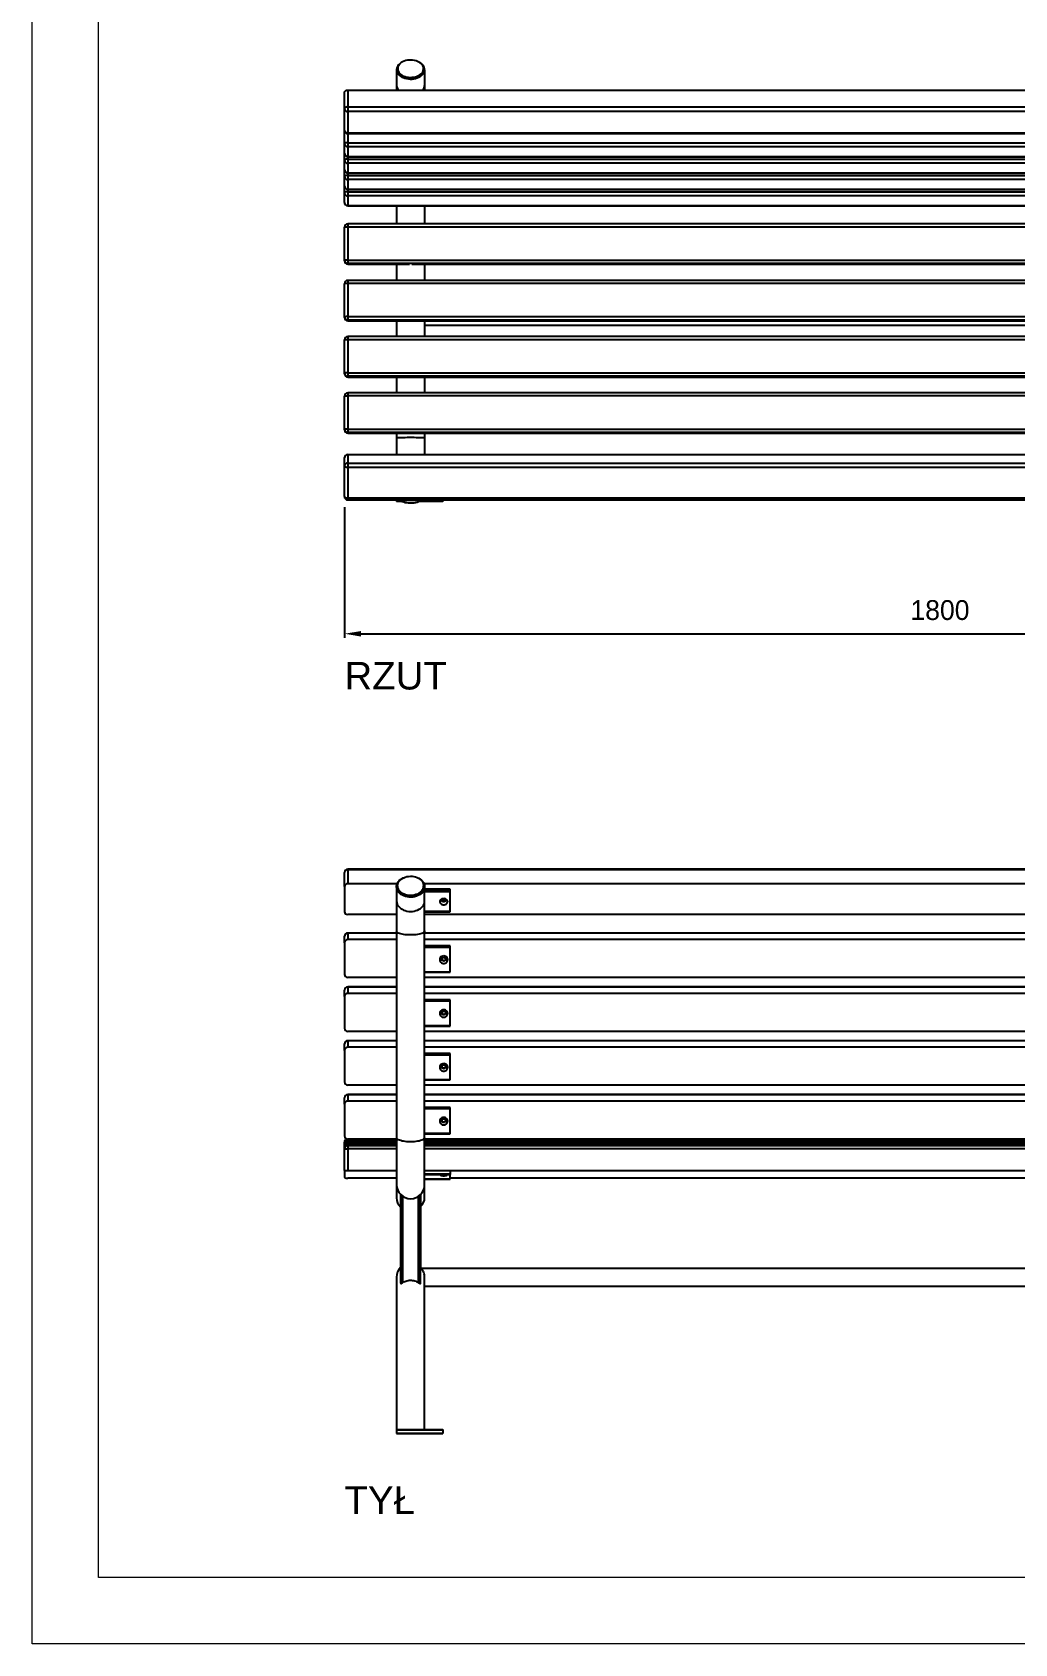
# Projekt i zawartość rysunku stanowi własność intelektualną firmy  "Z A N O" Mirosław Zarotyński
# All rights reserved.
# Model space of a CAD drawing. Header units: millimetres. Extents: x 5242 to 11182, y -3002 to 1198.
# Drawn here: x 5242 to 6727, y -3002 to -567 of the extents above; entities that cross this region are included whole.
import ezdxf

# ---------------------------------------------------------------- set-up
doc = ezdxf.new("R2010")
doc.units = ezdxf.units.MM
doc.header["$PDSIZE"] = -1
doc.layers.add('KONTUR', color=7, linetype='Continuous', lineweight=15)
doc.layers.add('tabelka', color=155, linetype='Continuous')
doc.layers.add('WYMIAR', color=96, linetype='Continuous')
doc.dimstyles.new('1-1', dxfattribs={"dimtxt": 30, "dimasz": 25, "dimexe": 6.25, "dimexo": 30, "dimgap": 20.625, "dimtad": 1, "dimdec": 1, "dimtxsty": 'Standard', "dimcen": 0, "dimclrd": 2, "dimclre": 2, "dimclrt": 2, "dimadec": 0, "dimazin": 0, "dimtfac": 1, "dimtdec": 1, "dimtmove": 0, "dimatfit": 3, "dimfxl": 0, "dimarcsym": 0})

# ---------------------------------------------------------------- blocks, each defined once
blk = doc.blocks.new('tyl')
at = {"layer": 'KONTUR', "color": 0, "linetype": 'Continuous', "lineweight": -2}
for p, q in [((2117.2, 739.1), (2117.2, 760.3)), ((3912.2, 765.3), (2122.2, 765.3)), ((2122.2, 765.3), (2122.2, 764.1)), ((2122.2, 764.1), (2122.2, 742.9)), ((3912.2, 764.1), (2122.2, 764.1)), ((2117.2, 739.1), (2117.2, 700.8)), ((2196.8, 742.9), (2122.2, 742.9)), ((2196, 738.6), (2196, 717.1)), ((2197.6, 739.9), (2197.6, 738.6)), ((2236.8, 738.6), (2236.8, 739.9)), ((3796.8, 742.9), (2237.6, 742.9)), ((2238.4, 717.1), (2238.4, 738.6)), ((2277.2, 735), (2238.4, 735)), ((2277.2, 734.9), (2238.4, 734.9)), ((2277.2, 731.7), (2238.4, 731.7)), ((2277.2, 731), (2238.4, 731)), ((2277.2, 734.9), (2277.2, 735)), ((2277.2, 731.7), (2277.2, 734.9)), ((2277.2, 731), (2277.2, 731.7)), ((2277.2, 701.1), (2277.2, 731)), ((2196, 717.1), (2196, 671.8)), ((2238.4, 671.8), (2238.4, 717.1)), ((2196, 696.9), (2122.2, 696.9)), ((2277.2, 701.1), (2238.4, 701.1)), ((2238.4, 700.9), (2277.2, 700.9)), ((3796, 696.9), (2238.4, 696.9)), ((2277.2, 700.9), (2277.2, 701.1)), ((2117.2, 654), (2117.2, 663.7)), ((2196, 668.7), (2122.2, 668.7)), ((2122.2, 668.7), (2122.2, 668.4)), ((2122.2, 668.4), (2122.2, 658.8)), ((2196, 668.4), (2122.2, 668.4)), ((2196, 658.8), (2122.2, 658.8)), ((2196, 671.8), (2196, 359.3)), ((2238.4, 359.3), (2238.4, 671.8)), ((3796, 668.7), (2238.4, 668.7)), ((3796, 668.4), (2238.4, 668.4)), ((3796, 658.8), (2238.4, 658.8)), ((2117.2, 654), (2117.2, 606.2)), ((2277.2, 649.1), (2238.4, 649.1)), ((2277.2, 649.1), (2238.4, 649.1)), ((2277.2, 647.6), (2238.4, 647.6)), ((2277.2, 647), (2238.4, 647)), ((2277.2, 647.6), (2277.2, 649.1)), ((2277.2, 649.1), (2277.2, 649.1)), ((2277.2, 647), (2277.2, 647.6)), ((2277.2, 609.7), (2277.2, 647)), ((2277.2, 609.7), (2238.4, 609.7)), ((2238.4, 609.3), (2277.2, 609.3)), ((2277.2, 609.3), (2277.2, 609.7)), ((2196, 601.4), (2122.2, 601.4)), ((2196, 587.3), (2122.2, 587.3)), ((2122.2, 587.3), (2122.2, 587.1)), ((2122.2, 587.1), (2122.2, 577.5)), ((2196, 587.1), (2122.2, 587.1)), ((3796, 601.4), (2238.4, 601.4)), ((3796, 587.3), (2238.4, 587.3)), ((3796, 587.1), (2238.4, 587.1)), ((2117.2, 572.7), (2117.2, 582.3)), ((2117.2, 572.7), (2117.2, 524.9)), ((2196, 577.5), (2122.2, 577.5)), ((3796, 577.5), (2238.4, 577.5)), ((2277.2, 567.8), (2238.4, 567.8)), ((2277.2, 567.8), (2238.4, 567.8)), ((2277.2, 566.3), (2238.4, 566.3)), ((2277.2, 565.7), (2238.4, 565.7)), ((2277.2, 566.3), (2277.2, 567.8)), ((2277.2, 567.8), (2277.2, 567.8)), ((2277.2, 565.7), (2277.2, 566.3)), ((2277.2, 528.4), (2277.2, 565.7)), ((2196, 520.1), (2122.2, 520.1)), ((2277.2, 528.4), (2238.4, 528.4)), ((2238.4, 528), (2277.2, 528)), ((3796, 520.1), (2238.4, 520.1)), ((2277.2, 528), (2277.2, 528.4)), ((2117.2, 491.4), (2117.2, 501)), ((2117.2, 491.4), (2117.2, 443.5)), ((2196, 506), (2122.2, 506)), ((2122.2, 506), (2122.2, 505.8)), ((2122.2, 505.8), (2122.2, 496.1)), ((2196, 505.8), (2122.2, 505.8)), ((2196, 496.1), (2122.2, 496.1)), ((3796, 506), (2238.4, 506)), ((3796, 505.8), (2238.4, 505.8)), ((3796, 496.1), (2238.4, 496.1)), ((2277.2, 486.5), (2238.4, 486.5)), ((2277.2, 486.4), (2238.4, 486.4)), ((2277.2, 485), (2238.4, 485)), ((2277.2, 484.3), (2238.4, 484.3)), ((2277.2, 486.4), (2277.2, 486.5)), ((2277.2, 485), (2277.2, 486.4)), ((2277.2, 484.3), (2277.2, 485)), ((2277.2, 447.1), (2277.2, 484.3)), ((2196, 438.8), (2122.2, 438.8)), ((2277.2, 447.1), (2238.4, 447.1)), ((2238.4, 446.7), (2277.2, 446.7)), ((3796, 438.8), (2238.4, 438.8)), ((2277.2, 446.7), (2277.2, 447.1)), ((2117.2, 410), (2117.2, 419.7)), ((2196, 424.7), (2122.2, 424.7)), ((2122.2, 424.7), (2122.2, 424.4)), ((2122.2, 424.4), (2122.2, 414.8)), ((2196, 424.4), (2122.2, 424.4)), ((2196, 414.8), (2122.2, 414.8)), ((3796, 424.7), (2238.4, 424.7)), ((3796, 424.4), (2238.4, 424.4)), ((3796, 414.8), (2238.4, 414.8)), ((2117.2, 410), (2117.2, 362.2)), ((2277.2, 405.1), (2238.4, 405.1)), ((2277.2, 405.1), (2238.4, 405.1)), ((2277.2, 403.6), (2238.4, 403.6)), ((2277.2, 403), (2238.4, 403)), ((2277.2, 403.6), (2277.2, 405.1)), ((2277.2, 405.1), (2277.2, 405.1)), ((2277.2, 403), (2277.2, 403.6)), ((2277.2, 365.7), (2277.2, 403)), ((2277.2, 365.7), (2238.4, 365.7)), ((2238.4, 365.4), (2277.2, 365.4)), ((2277.2, 365.4), (2277.2, 365.7)), ((2117.2, 350.8), (2117.2, 352.6)), ((2117.2, 349.8), (2117.2, 350.8)), ((2117.2, 348), (2117.2, 349.8)), ((2117.2, 346.9), (2117.2, 348)), ((2117.2, 345.2), (2117.2, 346.9)), ((2117.2, 344), (2117.2, 345.2)), ((2117.2, 342.7), (2117.2, 344)), ((2117.2, 309.7), (2117.2, 342.7)), ((2196, 357.4), (2122.2, 357.4)), ((2122.2, 357.4), (2122.2, 355.8)), ((2122.2, 355.8), (2122.2, 354.8)), ((2122.2, 355.8), (2196, 355.8)), ((2196, 354.8), (2122.2, 354.8)), ((2122.2, 354.8), (2122.2, 353)), ((2122.2, 354.8), (2122.2, 354.8)), ((2196, 354.8), (2122.2, 354.8)), ((2122.2, 353), (2122.2, 351.9)), ((2122.2, 353), (2196, 353)), ((2196, 351.9), (2122.2, 351.9)), ((2122.2, 351.9), (2122.2, 350.2)), ((2122.2, 351.9), (2122.2, 351.9)), ((2196, 351.9), (2122.2, 351.9)), ((2122.2, 350.2), (2122.2, 349)), ((2122.2, 350.2), (2196, 350.2)), ((2196, 349), (2122.2, 349)), ((2122.2, 349), (2122.2, 347.7)), ((2122.2, 349), (2122.2, 349)), ((2196, 349), (2122.2, 349)), ((2122.2, 347.7), (2122.2, 342.6)), ((2122.2, 347.7), (2196, 347.7)), ((2122.2, 342.6), (2122.2, 309.6)), ((2196, 342.6), (2122.2, 342.6)), ((2196, 359.3), (2196, 288.4)), ((2238.4, 288.4), (2238.4, 359.3)), ((3796, 357.4), (2238.4, 357.4)), ((2238.4, 355.8), (3796, 355.8)), ((3796, 354.8), (2238.4, 354.8)), ((3796, 354.8), (2238.4, 354.8)), ((2238.4, 353), (3796, 353)), ((3796, 351.9), (2238.4, 351.9)), ((3796, 351.9), (2238.4, 351.9)), ((2238.4, 350.2), (3796, 350.2)), ((3796, 349), (2238.4, 349)), ((3796, 349), (2238.4, 349)), ((2238.4, 347.7), (3796, 347.7)), ((3796, 342.6), (2238.4, 342.6)), ((2117.2, 309.7), (2117.2, 300)), ((2196, 309.6), (2122.2, 309.6)), ((2196, 298.1), (2122.2, 298.1)), ((3796, 309.6), (2238.4, 309.6)), ((2277.2, 309.4), (2238.4, 309.4)), ((2277.2, 304.4), (2238.4, 304.4)), ((2238.4, 303.9), (2277.2, 303.9)), ((2238.4, 296.6), (2277.2, 296.6)), ((2277.2, 296.6), (2238.4, 296.6)), ((2277.2, 309.6), (2277.2, 309.4)), ((2277.2, 309.4), (2277.2, 304.4)), ((2277.2, 304.4), (2277.2, 303.9)), ((2277.2, 296.6), (2277.2, 303.9)), ((3757.2, 298.1), (2277.2, 298.1)), ((2277.2, 296.6), (2277.2, 296.6)), ((2196, 288.4), (2196, 268.6)), ((2202.2, 139.4), (2202.2, 273.4)), ((2205.2, 140.5), (2205.2, 270.9)), ((2229.2, 140.4), (2229.2, 270.9)), ((2232.2, 139.3), (2232.2, 273.5)), ((2232.3, 151.8), (2232.3, 273.6)), ((2232.4, 163.3), (2232.4, 273.7)), ((2238.4, 268.6), (2238.4, 288.4)), ((2196, 148.6), (2196, -81.4)), ((2233.6, 162), (2232.3, 163.4)), ((3800.8, 162), (2233.6, 162)), ((2238.4, -81.4), (2238.4, 148.2)), ((2238.4, 135.1), (3796, 135.1)), ((2196, -81.4), (2196, -81.9)), ((2196, -81.4), (2266, -81.4)), ((2196, -81.9), (2266, -81.9)), ((2196, -81.9), (2196, -86.9)), ((2196, -86.9), (2196, -87.4)), ((2196, -86.9), (2266, -86.9)), ((2196, -87.4), (2266, -87.4)), ((2266, -81.4), (2266, -81.9)), ((2266, -81.9), (2266, -86.9)), ((2266, -86.9), (2266, -87.4))]:
    blk.add_line(p, q, dxfattribs=at)
at = {"layer": 'KONTUR', "color": 0, "linetype": 'Continuous', "lineweight": -2, "flags": 128}
for points in [[(2223.3, 723.5), (2220.5, 723), (2217.8, 722.8), (2215, 722.9), (2212.3, 723.3), (2209.6, 723.9), (2207.1, 724.7), (2204.8, 725.8), (2202.6, 727.1), (2200.7, 728.6), (2199.1, 730.3), (2197.8, 732.1), (2196.9, 734.1), (2196.2, 736.1), (2196, 738.1), (2196.1, 740.2), (2196.6, 742.2), (2197.4, 744.2), (2198.5, 746.1), (2200, 747.8), (2201.8, 749.4), (2203.8, 750.8), (2206.1, 752), (2207.8, 752.7)], [(2222.8, 726), (2220.2, 725.5), (2217.5, 725.4), (2214.8, 725.5), (2212.2, 725.8), (2209.7, 726.5), (2207.3, 727.4), (2205.1, 728.5), (2203.1, 729.8), (2201.4, 731.3), (2199.9, 733), (2198.8, 734.8), (2198.1, 736.7), (2197.7, 738.7), (2197.6, 740.7), (2197.9, 742.6), (2198.6, 744.6), (2199.6, 746.4), (2201, 748.1), (2202.6, 749.7), (2204.5, 751.1), (2206.7, 752.2), (2209.1, 753.2), (2211.6, 753.9), (2214.2, 754.3), (2216.8, 754.5), (2219.5, 754.4), (2222.1, 754), (2224.7, 753.4), (2227.1, 752.5), (2229.3, 751.4), (2231.3, 750.1), (2233, 748.5), (2234.4, 746.9), (2235.5, 745), (2236.3, 743.1), (2236.7, 741.2), (2236.8, 739.2), (2236.4, 737.2), (2235.8, 735.3), (2234.7, 733.5), (2233.4, 731.7), (2231.7, 730.2), (2229.8, 728.8), (2227.7, 727.6), (2225.3, 726.7), (2222.8, 726)], [(2222.8, 724.6), (2220.2, 724.2), (2217.5, 724), (2214.8, 724.1), (2212.2, 724.5), (2209.7, 725.1), (2207.3, 726), (2205.1, 727.1), (2203.1, 728.5), (2201.4, 730), (2199.9, 731.7), (2198.8, 733.5), (2198.1, 735.4), (2197.7, 737.3), (2197.6, 738.6)], [(2236.8, 738.6), (2236.8, 737.8), (2236.4, 735.9), (2235.8, 733.9), (2234.7, 732.1), (2233.4, 730.4), (2231.7, 728.8), (2229.8, 727.5), (2227.7, 726.3), (2225.3, 725.3), (2222.8, 724.6)], [(2226.5, 752.7), (2227.2, 752.5), (2229.6, 751.4), (2231.7, 750), (2233.6, 748.5), (2235.2, 746.9), (2236.5, 745), (2237.5, 743.1), (2238.1, 741.1), (2238.4, 739), (2238.3, 737), (2237.8, 735), (2237, 733), (2235.8, 731.1), (2234.4, 729.4), (2232.6, 727.8), (2230.6, 726.4), (2228.3, 725.2), (2225.9, 724.2), (2223.3, 723.5)], [(2196, 717.1), (2196.2, 715), (2196.7, 713), (2197.6, 711), (2198.8, 709.2), (2200.4, 707.5), (2202.2, 705.9), (2204.3, 704.6), (2206.6, 703.4), (2209.1, 702.5), (2211.7, 701.8), (2214.4, 701.4), (2217.2, 701.3), (2219.9, 701.4), (2222.7, 701.8), (2225.3, 702.5), (2227.8, 703.4), (2230.1, 704.6), (2232.2, 705.9), (2234, 707.5), (2235.5, 709.2), (2236.8, 711), (2237.7, 713), (2238.2, 715), (2238.4, 717.1)], [(2267.2, 720.7), (2265.7, 720.5), (2264.3, 720.1), (2263.1, 719.4), (2262.1, 718.5), (2261.5, 717.5), (2261.2, 716.3), (2261.3, 715.2), (2261.7, 714.1), (2262.6, 713.1), (2263.7, 712.3), (2265, 711.8), (2266.4, 711.5), (2267.9, 711.5), (2269.4, 711.8), (2270.7, 712.3), (2271.8, 713.1), (2272.6, 714.1), (2273.1, 715.2), (2273.2, 716.3), (2272.9, 717.5), (2272.2, 718.5), (2271.3, 719.4), (2270.1, 720.1), (2268.7, 720.5), (2267.2, 720.7)], [(2267.2, 720.3), (2268.2, 720.1), (2269.1, 719.7), (2269.8, 719.1), (2270.1, 718.4), (2270.1, 717.6), (2269.8, 716.8), (2269.1, 716.2), (2268.2, 715.8), (2267.2, 715.7), (2266.2, 715.8), (2265.3, 716.2), (2264.6, 716.8), (2264.2, 717.6), (2264.2, 718.4), (2264.6, 719.1), (2265.3, 719.7), (2266.2, 720.1), (2267.2, 720.3)], [(2217.2, 665.7), (2214.4, 665.7), (2211.7, 665.9), (2209.1, 666.1), (2206.6, 666.5), (2204.3, 666.9), (2202.2, 667.5), (2200.4, 668.1), (2198.8, 668.7), (2197.6, 669.5), (2196.7, 670.2), (2196.2, 671), (2196, 671.8)], [(2238.4, 671.8), (2238.2, 671), (2237.7, 670.2), (2236.8, 669.5), (2235.5, 668.7), (2234, 668.1), (2232.2, 667.5), (2230.1, 666.9), (2227.8, 666.5), (2225.3, 666.1), (2222.7, 665.9), (2219.9, 665.7), (2217.2, 665.7)], [(2267.2, 634.1), (2265.7, 633.9), (2264.3, 633.4), (2263.1, 632.5), (2262.1, 631.4), (2261.5, 630.1), (2261.2, 628.7), (2261.3, 627.3), (2261.7, 625.9), (2262.6, 624.7), (2263.7, 623.7), (2265, 623), (2266.4, 622.7), (2267.9, 622.7), (2269.4, 623), (2270.7, 623.7), (2271.8, 624.7), (2272.6, 625.9), (2273.1, 627.3), (2273.2, 628.7), (2272.9, 630.1), (2272.2, 631.4), (2271.3, 632.5), (2270.1, 633.4), (2268.7, 633.9), (2267.2, 634.1)], [(2267.2, 632.1), (2268.2, 631.9), (2269.1, 631.4), (2269.8, 630.7), (2270.1, 629.7), (2270.1, 628.7), (2269.8, 627.8), (2269.1, 627), (2268.2, 626.5), (2267.2, 626.4), (2266.2, 626.5), (2265.3, 627), (2264.6, 627.8), (2264.2, 628.7), (2264.2, 629.7), (2264.6, 630.7), (2265.3, 631.4), (2266.2, 631.9), (2267.2, 632.1)], [(2267.2, 552.8), (2265.7, 552.6), (2264.3, 552), (2263.1, 551.2), (2262.1, 550.1), (2261.5, 548.8), (2261.2, 547.4), (2261.3, 545.9), (2261.7, 544.6), (2262.6, 543.4), (2263.7, 542.4), (2265, 541.7), (2266.4, 541.3), (2267.9, 541.3), (2269.4, 541.7), (2270.7, 542.4), (2271.8, 543.4), (2272.6, 544.6), (2273.1, 545.9), (2273.2, 547.4), (2272.9, 548.8), (2272.2, 550.1), (2271.3, 551.2), (2270.1, 552), (2268.7, 552.6), (2267.2, 552.8)], [(2267.2, 550.8), (2268.2, 550.6), (2269.1, 550.1), (2269.8, 549.3), (2270.1, 548.4), (2270.1, 547.4), (2269.8, 546.5), (2269.1, 545.7), (2268.2, 545.2), (2267.2, 545), (2266.2, 545.2), (2265.3, 545.7), (2264.6, 546.5), (2264.2, 547.4), (2264.2, 548.4), (2264.6, 549.3), (2265.3, 550.1), (2266.2, 550.6), (2267.2, 550.8)], [(2267.2, 471.4), (2265.7, 471.2), (2264.3, 470.7), (2263.1, 469.9), (2262.1, 468.8), (2261.5, 467.5), (2261.2, 466.1), (2261.3, 464.6), (2261.7, 463.2), (2262.6, 462), (2263.7, 461.1), (2265, 460.4), (2266.4, 460), (2267.9, 460), (2269.4, 460.4), (2270.7, 461.1), (2271.8, 462), (2272.6, 463.2), (2273.1, 464.6), (2273.2, 466.1), (2272.9, 467.5), (2272.2, 468.8), (2271.3, 469.9), (2270.1, 470.7), (2268.7, 471.2), (2267.2, 471.4)], [(2267.2, 469.4), (2268.2, 469.3), (2269.1, 468.8), (2269.8, 468), (2270.1, 467.1), (2270.1, 466.1), (2269.8, 465.1), (2269.1, 464.4), (2268.2, 463.9), (2267.2, 463.7), (2266.2, 463.9), (2265.3, 464.4), (2264.6, 465.1), (2264.2, 466.1), (2264.2, 467.1), (2264.6, 468), (2265.3, 468.8), (2266.2, 469.3), (2267.2, 469.4)], [(2267.2, 390.1), (2265.7, 389.9), (2264.3, 389.4), (2263.1, 388.5), (2262.1, 387.4), (2261.5, 386.1), (2261.2, 384.7), (2261.3, 383.3), (2261.7, 381.9), (2262.6, 380.7), (2263.7, 379.7), (2265, 379), (2266.4, 378.7), (2267.9, 378.7), (2269.4, 379), (2270.7, 379.7), (2271.8, 380.7), (2272.6, 381.9), (2273.1, 383.3), (2273.2, 384.7), (2272.9, 386.1), (2272.2, 387.4), (2271.3, 388.5), (2270.1, 389.4), (2268.7, 389.9), (2267.2, 390.1)], [(2267.2, 388.1), (2268.2, 387.9), (2269.1, 387.4), (2269.8, 386.7), (2270.1, 385.7), (2270.1, 384.7), (2269.8, 383.8), (2269.1, 383), (2268.2, 382.5), (2267.2, 382.4), (2266.2, 382.5), (2265.3, 383), (2264.6, 383.8), (2264.2, 384.7), (2264.2, 385.7), (2264.6, 386.7), (2265.3, 387.4), (2266.2, 387.9), (2267.2, 388.1)], [(2117.2, 350.8), (2117.3, 350.8), (2117.3, 350.8)], [(2117.2, 348), (2117.3, 348), (2117.3, 348)], [(2117.2, 345.2), (2117.3, 345.1), (2117.3, 345.1)], [(2217.2, 353.2), (2214.4, 353.2), (2211.7, 353.4), (2209.1, 353.6), (2206.6, 354), (2204.3, 354.4), (2202.2, 355), (2200.4, 355.6), (2198.8, 356.3), (2197.6, 357), (2196.7, 357.7), (2196.2, 358.5), (2196, 359.3)], [(2238.4, 359.3), (2238.2, 358.5), (2237.7, 357.7), (2236.8, 357), (2235.5, 356.3), (2234, 355.6), (2232.2, 355), (2230.1, 354.4), (2227.8, 354), (2225.3, 353.6), (2222.7, 353.4), (2219.9, 353.2), (2217.2, 353.2)], [(2117.2, 300), (2117.3, 299.6), (2117.6, 299.3), (2118, 298.9), (2118.6, 298.6), (2119.4, 298.4), (2120.3, 298.2), (2121.2, 298.1), (2122.2, 298.1)], [(2261.3, 303.9), (2261.3, 303.8), (2261.7, 303.3), (2262.6, 302.8), (2263.7, 302.4), (2265, 302.1), (2266.4, 301.9), (2267.9, 301.9), (2269.4, 302.1), (2270.7, 302.4), (2271.8, 302.8), (2272.6, 303.3), (2273.1, 303.8), (2273.1, 303.9)]]:
    blk.add_lwpolyline(points, dxfattribs=at)
at = {"layer": 'KONTUR', "color": 0, "linetype": 'Continuous', "lineweight": -2}
for centre, radius, start, end in [((2122.2, 760.3), 5, 90, 180), ((2121.7, 759.6), 4.53, 83.4602, 171.4477), ((2121.7, 738.4), 4.53, 83.459, 171.4481), ((2267.2, 720.9), 3.37, 216.1102, 323.8898), ((2121.7, 701.4), 4.53, 188.5519, 276.541), ((2122.2, 663.7), 5, 90, 180), ((2122.1, 663.5), 4.89, 88.7493, 178.6919), ((2122.1, 653.9), 4.89, 88.7501, 178.6912), ((2267.2, 630.2), 3.02, 190.4807, 349.5193), ((2122.1, 606.3), 4.89, 181.3081, 271.2507), ((2122.2, 582.3), 5, 90, 180), ((2122.1, 582.2), 4.89, 88.7491, 178.6915), ((2122.1, 572.6), 4.89, 88.7491, 178.6915), ((2267.2, 548.9), 3.02, 190.4814, 349.5186), ((2122.1, 525), 4.89, 181.3092, 271.2495), ((2122.2, 501), 5, 90, 180), ((2122.1, 500.9), 4.89, 88.7501, 178.6912), ((2122.1, 491.2), 4.89, 88.7501, 178.6912), ((2267.2, 467.6), 3.02, 190.4807, 349.5193), ((2122.1, 443.7), 4.89, 181.3078, 271.251), ((2122.2, 419.7), 5, 90, 180), ((2122.1, 419.6), 4.89, 88.7499, 178.6914), ((2122.1, 409.9), 4.89, 88.7492, 178.6917), ((2267.2, 386.2), 3.02, 190.482, 349.518), ((2122.1, 362.3), 4.89, 181.3087, 271.2504), ((2122.2, 352.6), 5, 100.5749, 180), ((2122.2, 352.6), 5, 100.459, 179.9849), ((2122.2, 350.8), 5, 89.9829, 179.9823), ((2122.2, 349.8), 5, 90, 180), ((2122.2, 349.8), 5, 89.9832, 179.982), ((2122.2, 348), 5, 89.9829, 179.9823), ((2122.2, 346.9), 5, 90, 180), ((2122.2, 346.9), 5, 89.9832, 179.982), ((2122.2, 345.2), 5, 89.9829, 179.9823), ((2122.2, 344), 5, 90, 180), ((2122.2, 344), 5, 89.9904, 179.9901), ((2122.2, 342.7), 5, 89.9904, 179.9898), ((2120.9, 390.4), 47.9, 265.5048, 271.4961), ((2120.9, 357.5), 47.9, 265.5065, 271.4944), ((2217.2, 288.4), 21.2, 180, 0), ((2213.9, 268.7), 18, 180.4716, 229.1893), ((2220.2, 268.9), 18.2, 311.8662, 359.1544), ((2217.2, 148.6), 21.2, 134.9559, 180)]:
    blk.add_arc(centre, radius, start, end, dxfattribs=at)
for points, knots in [([(2232.2, 139.3), (2232.2, 141.6), (2232.3, 146.4), (2232.3, 150), (2232.3, 151.8)], [0, 0, 0, 0, 0.498776, 1, 1, 1, 1]), ([(2238.4, 148), (2238.4, 148), (2238.4, 148.7), (2238.3, 150.7), (2237.7, 154), (2236.7, 156.8), (2235.7, 158.8), (2234.9, 160.1), (2234.2, 161.2), (2233.6, 161.9), (2233.6, 161.9), (2233.6, 161.9)], [0, 0, 0, 0, 0.000096, 0.096016, 0.2681, 0.451641, 0.555641, 0.66222, 0.773744, 0.889575, 1, 1, 1, 1]), ([(2202.2, 139.4), (2202.2, 139.3), (2202.2, 139.2), (2202.3, 139), (2202.7, 139.1), (2203.4, 139.3), (2204.2, 139.8), (2204.9, 140.3), (2205.2, 140.5)], [0, 0, 0, 0, 0.062109, 0.205293, 0.343212, 0.541858, 0.798677, 1, 1, 1, 1]), ([(2205.2, 140.5), (2206.2, 141.1), (2208.2, 142.3), (2211.5, 143.4), (2215, 144.1), (2218.5, 144.1), (2222, 143.6), (2225.7, 142.5), (2227.9, 141.2), (2229.2, 140.4)], [0, 0, 0, 0, 0.138199, 0.276391, 0.41464, 0.552888, 0.69035, 0.827815, 1, 1, 1, 1]), ([(2229.2, 140.4), (2229.6, 140.1), (2230.4, 139.6), (2231.2, 139.2), (2231.8, 139), (2232.1, 139), (2232.2, 139.2), (2232.2, 139.3)], [0, 0, 0, 0, 0.29094, 0.529551, 0.708209, 0.854505, 1, 1, 1, 1])]:
    blk.add_open_spline(points, degree=3, knots=knots, dxfattribs=at)
blk = doc.blocks.new('rzut')
at = {"layer": 'KONTUR', "color": 0, "linetype": 'Continuous', "lineweight": -2}
for p, q in [((-1113.7, -2807.1), (-1113.7, -1017)), ((-1088.4, -2807.1), (-1088.4, -1017)), ((-1081.4, -1017), (-1081.4, -2807.1)), ((-1049.3, -2807.1), (-1049.3, -1017)), ((-1048.1, -2807.1), (-1048.1, -1017)), ((-1034.3, -2807.1), (-1034.3, -1017)), ((-1028.1, -1017), (-1028.1, -2807.1)), ((-1013.4, -2807.1), (-1013.4, -1017)), ((-1013.2, -2807.1), (-1013.2, -1017)), ((-1009.6, -2807.1), (-1009.6, -1017)), ((-1003.3, -1017), (-1003.3, -2807.1)), ((-988.7, -2807.1), (-988.7, -1017)), ((-988.5, -2807.1), (-988.5, -1017)), ((-984.9, -2807.1), (-984.9, -1017)), ((-978.6, -1017), (-978.6, -2807.1)), ((-964, -2807.1), (-964, -1017)), ((-963.8, -2807.1), (-963.8, -1017)), ((-960.2, -2807.1), (-960.2, -1017)), ((-953.9, -1017), (-953.9, -2807.1)), ((-939.3, -2807.1), (-939.3, -1017)), ((-939.1, -2807.1), (-939.1, -1017)), ((-911.7, -1017), (-911.7, -2807.1)), ((-906.8, -1017), (-906.8, -2807.1)), ((-856.9, -2807.1), (-856.9, -1017)), ((-851.7, -1017), (-851.7, -2807.1)), ((-826.3, -1017), (-826.3, -2807.1)), ((-821.5, -1017), (-821.5, -2807.1)), ((-771.5, -2807.1), (-771.5, -1017)), ((-766.4, -1017), (-766.4, -2807.1)), ((-765.2, -2807.1), (-765.2, -1017)), ((-741.4, -1017), (-741.4, -2807.1)), ((-736.5, -1017), (-736.5, -2807.1)), ((-686.6, -2807.1), (-686.6, -1017)), ((-681.4, -1017), (-681.4, -2807.1)), ((-680.3, -2807.1), (-680.3, -1017)), ((-656.4, -1017), (-656.4, -2807.1)), ((-651.6, -1017), (-651.6, -2807.1)), ((-601.6, -2807.1), (-601.6, -1017)), ((-596.5, -1017), (-596.5, -2807.1)), ((-595.3, -2807.1), (-595.3, -1017)), ((-563.1, -2807.1), (-563.1, -1017)), ((-550.2, -2807.1), (-550.2, -1017)), ((-543.6, -1017), (-543.6, -2807.1)), ((-497.6, -2807.1), (-497.6, -1017)), ((-494.5, -2807.1), (-494.5, -1017)), ((-850.9, -2710.3), (-850.9, -1113.8)), ((-758.1, -1133.2), (-758.1, -2690.8)), ((-494.5, -2663.2), (-492.6, -2663.2)), ((-492.6, -2663.2), (-492.1, -2663.2)), ((-492.6, -2663.2), (-492.6, -2697.2)), ((-492.1, -2663.2), (-492.1, -2698.2)), ((-1144.6, -2692.4), (-1146.1, -2692.4)), ((-1120.7, -2690.8), (-1144.6, -2690.8)), ((-1113.7, -2690.8), (-1120.7, -2690.8)), ((-911.7, -2690.8), (-939.1, -2690.8)), ((-826.3, -2690.8), (-850.9, -2690.8)), ((-741.4, -2690.8), (-765.2, -2690.8)), ((-656.4, -2690.8), (-680.3, -2690.8)), ((-588, -2690.8), (-595.3, -2690.8)), ((-563.1, -2690.8), (-588, -2690.8)), ((-850.9, -2807.1), (-850.9, -2713.8)), ((-492.6, -2726.9), (-492.6, -2733.2)), ((-492.1, -2725.9), (-492.1, -2733.2)), ((-1146.1, -2731.6), (-1144.6, -2731.6)), ((-1144.6, -2733.2), (-1120.7, -2733.2)), ((-1120.7, -2733.2), (-1113.7, -2733.2)), ((-939.1, -2733.2), (-911.7, -2733.2)), ((-850.9, -2733.2), (-826.3, -2733.2)), ((-765.2, -2733.2), (-741.4, -2733.2)), ((-680.3, -2733.2), (-656.4, -2733.2)), ((-595.3, -2733.2), (-588, -2733.2)), ((-588, -2733.2), (-563.1, -2733.2)), ((-494.5, -2733.2), (-492.6, -2733.2)), ((-492.6, -2733.2), (-492.1, -2733.2)), ((-1113.7, -2807.1), (-1088.4, -2807.1)), ((-1085.2, -2812), (-1110.5, -2812)), ((-1088.4, -2807.1), (-1081.4, -2807.1)), ((-1053.1, -2812), (-1085.2, -2812)), ((-1081.4, -2807.1), (-1049.3, -2807.1)), ((-1032.8, -2812), (-1053.1, -2812)), ((-1049.3, -2807.1), (-1048.1, -2807.1)), ((-1048.1, -2807.1), (-1034.3, -2807.1)), ((-1034.3, -2807.1), (-1028.1, -2807.1)), ((-1018.2, -2812), (-1032.8, -2812)), ((-1028.1, -2807.1), (-1013.4, -2807.1)), ((-1008.1, -2812), (-1018.2, -2812)), ((-1013.4, -2807.1), (-1013.2, -2807.1)), ((-1013.2, -2807.1), (-1009.6, -2807.1)), ((-1009.6, -2807.1), (-1003.3, -2807.1)), ((-993.5, -2812), (-1008.1, -2812)), ((-1003.3, -2807.1), (-988.7, -2807.1)), ((-983.4, -2812), (-993.5, -2812)), ((-988.7, -2807.1), (-988.5, -2807.1)), ((-988.5, -2807.1), (-984.9, -2807.1)), ((-984.9, -2807.1), (-978.6, -2807.1)), ((-968.8, -2812), (-983.4, -2812)), ((-978.6, -2807.1), (-964, -2807.1)), ((-958.7, -2812), (-968.8, -2812)), ((-964, -2807.1), (-963.8, -2807.1)), ((-963.8, -2807.1), (-960.2, -2807.1)), ((-960.2, -2807.1), (-953.9, -2807.1)), ((-944.1, -2812), (-958.7, -2812)), ((-953.9, -2807.1), (-939.3, -2807.1)), ((-939.3, -2807.1), (-939.1, -2807.1)), ((-911.7, -2807.1), (-911.7, -2807.1)), ((-911.7, -2807.1), (-906.8, -2807.1)), ((-906.8, -2807.1), (-856.9, -2807.1)), ((-856.7, -2812), (-906.7, -2812)), ((-856.9, -2807.1), (-851.7, -2807.1)), ((-855.9, -2812), (-856.7, -2812)), ((-851.7, -2807.1), (-850.9, -2807.1)), ((-826.3, -2807.1), (-826.3, -2807.1)), ((-826.3, -2807.1), (-821.5, -2807.1)), ((-821.5, -2807.1), (-771.5, -2807.1)), ((-771.4, -2812), (-821.3, -2812)), ((-771.5, -2807.1), (-766.4, -2807.1)), ((-770.2, -2812), (-771.4, -2812)), ((-766.4, -2807.1), (-765.2, -2807.1)), ((-741.4, -2807.1), (-741.4, -2807.1)), ((-741.4, -2807.1), (-736.5, -2807.1)), ((-736.5, -2807.1), (-686.6, -2807.1)), ((-686.4, -2812), (-736.4, -2812)), ((-686.6, -2807.1), (-681.4, -2807.1)), ((-685.3, -2812), (-686.4, -2812)), ((-681.4, -2807.1), (-680.3, -2807.1)), ((-656.4, -2807.1), (-656.4, -2807.1)), ((-656.4, -2807.1), (-651.6, -2807.1)), ((-651.6, -2807.1), (-601.6, -2807.1)), ((-601.5, -2812), (-651.4, -2812)), ((-601.6, -2807.1), (-596.5, -2807.1)), ((-600.3, -2812), (-601.5, -2812)), ((-596.5, -2807.1), (-595.3, -2807.1)), ((-563.1, -2807.1), (-550.2, -2807.1)), ((-545.6, -2812), (-558.5, -2812)), ((-550.2, -2807.1), (-543.6, -2807.1)), ((-499.5, -2812), (-545.6, -2812)), ((-543.6, -2807.1), (-497.6, -2807.1)), ((-497.6, -2807.1), (-494.5, -2807.1))]:
    blk.add_line(p, q, dxfattribs=at)
at = {"layer": 'KONTUR', "color": 0, "linetype": 'Continuous', "lineweight": -2, "flags": 128}
for points in [[(-1158.7, -2706.4), (-1159.1, -2709), (-1159.2, -2711.7), (-1159.2, -2714.4), (-1158.8, -2717), (-1158.3, -2719.5), (-1157.5, -2721.9), (-1156.4, -2724.2), (-1155.3, -2726.1), (-1153.9, -2727.9), (-1152.4, -2729.3), (-1150.7, -2730.4), (-1149, -2731.2), (-1147.3, -2731.6), (-1145.5, -2731.6), (-1143.7, -2731.3), (-1142, -2730.6), (-1140.3, -2729.6), (-1138.8, -2728.3), (-1137.4, -2726.6), (-1136.1, -2724.7), (-1135.1, -2722.5), (-1134.2, -2720.2), (-1133.6, -2717.7), (-1133.2, -2715.1), (-1133, -2712.4), (-1133.1, -2709.7), (-1133.4, -2707.1), (-1134, -2704.6), (-1134.8, -2702.2), (-1135.8, -2699.9), (-1137, -2698), (-1138.4, -2696.2), (-1139.9, -2694.8), (-1141.5, -2693.7), (-1143.2, -2692.9), (-1145, -2692.5), (-1146.8, -2692.5), (-1148.6, -2692.8), (-1150.3, -2693.5), (-1152, -2694.5), (-1153.5, -2695.8), (-1154.9, -2697.5), (-1156.2, -2699.4), (-1157.2, -2701.6), (-1158.1, -2703.9), (-1158.7, -2706.4)], [(-1155.2, -2726.2), (-1155, -2726.6), (-1153.6, -2728.5), (-1152.1, -2730.1), (-1150.5, -2731.4), (-1148.7, -2732.4), (-1146.9, -2733), (-1145.1, -2733.2), (-1143.2, -2733.1), (-1141.4, -2732.7), (-1139.6, -2731.9), (-1137.9, -2730.7), (-1136.3, -2729.2), (-1134.9, -2727.5), (-1133.6, -2725.4), (-1132.6, -2723.2), (-1131.7, -2720.7), (-1131.1, -2718.1), (-1130.6, -2715.4), (-1130.5, -2712.7), (-1130.5, -2709.9), (-1130.8, -2707.2), (-1131.4, -2704.5), (-1132.2, -2702), (-1133.2, -2699.6), (-1134.3, -2697.5), (-1135.7, -2695.6), (-1137.2, -2694), (-1138.8, -2692.7), (-1140.6, -2691.7), (-1142.4, -2691.1), (-1144.2, -2690.9), (-1146.1, -2691), (-1147.9, -2691.4), (-1149.7, -2692.2), (-1151.4, -2693.4), (-1153, -2694.9), (-1154.4, -2696.6), (-1155.2, -2697.9)], [(-1144.6, -2731.6), (-1144, -2731.6), (-1142.2, -2731.3), (-1140.5, -2730.6), (-1138.8, -2729.6), (-1137.3, -2728.3), (-1135.9, -2726.6), (-1134.6, -2724.7), (-1133.6, -2722.5), (-1132.7, -2720.2), (-1132.1, -2717.7), (-1131.7, -2715.1), (-1131.5, -2712.4), (-1131.6, -2709.7), (-1132, -2707.1), (-1132.5, -2704.6), (-1133.3, -2702.2), (-1134.3, -2699.9), (-1135.5, -2698), (-1136.9, -2696.2), (-1138.4, -2694.8), (-1140, -2693.7), (-1141.8, -2692.9), (-1143.5, -2692.5), (-1144.6, -2692.4)], [(-588, -2690.8), (-588.1, -2691), (-588.2, -2691.6), (-588.3, -2692.5), (-588.3, -2693.7), (-588.4, -2695.2), (-588.5, -2697.1), (-588.5, -2699.1), (-588.6, -2701.4), (-588.6, -2703.9), (-588.7, -2706.6), (-588.7, -2709.3), (-588.7, -2712)], [(-494.5, -2694.4), (-494.2, -2694.8), (-493.2, -2696.2), (-492.3, -2698), (-491.5, -2699.9), (-490.8, -2702.2), (-490.3, -2704.6), (-489.9, -2707.1), (-489.7, -2709.7), (-489.6, -2712.4), (-489.7, -2715.1), (-490, -2717.7), (-490.4, -2720.2), (-491, -2722.5), (-491.7, -2724.7), (-492.5, -2726.6), (-493.4, -2728.3), (-494.4, -2729.6), (-494.5, -2729.7)], [(-494.5, -2729.2), (-493.6, -2727.5), (-492.8, -2725.4), (-492.1, -2723.2), (-491.5, -2720.7), (-491.1, -2718.1), (-490.8, -2715.4), (-490.7, -2712.7), (-490.7, -2709.9), (-490.9, -2707.2), (-491.3, -2704.5), (-491.8, -2702), (-492.5, -2699.6), (-493.3, -2697.5), (-494.2, -2695.6), (-494.5, -2694.9)], [(-588.7, -2712), (-588.7, -2714.8), (-588.7, -2717.5), (-588.6, -2720.2), (-588.6, -2722.6), (-588.5, -2725), (-588.5, -2727), (-588.4, -2728.9), (-588.3, -2730.4), (-588.3, -2731.6), (-588.2, -2732.5), (-588.1, -2733.1), (-588, -2733.2)], [(-1110.5, -2812), (-1111.1, -2812), (-1111.7, -2811.7), (-1112.3, -2811.2), (-1112.8, -2810.6), (-1113.2, -2809.8), (-1113.5, -2809), (-1113.7, -2808), (-1113.7, -2807.1)], [(-1088.4, -2807.1), (-1088.4, -2808), (-1088.2, -2809), (-1087.9, -2809.8), (-1087.5, -2810.6), (-1087, -2811.2), (-1086.5, -2811.7), (-1085.9, -2812), (-1085.2, -2812)], [(-1034.3, -2807.1), (-1034.3, -2808), (-1034.2, -2809), (-1034.1, -2809.8), (-1033.9, -2810.6), (-1033.7, -2811.2), (-1033.4, -2811.7), (-1033.1, -2812), (-1032.8, -2812)], [(-1009.6, -2807.1), (-1009.5, -2808), (-1009.5, -2809), (-1009.3, -2809.8), (-1009.1, -2810.6), (-1008.9, -2811.2), (-1008.7, -2811.7), (-1008.4, -2812), (-1008.1, -2812)], [(-984.9, -2807.1), (-984.8, -2808), (-984.7, -2809), (-984.6, -2809.8), (-984.4, -2810.6), (-984.2, -2811.2), (-984, -2811.7), (-983.7, -2812), (-983.4, -2812)], [(-960.2, -2807.1), (-960.2, -2808), (-960.1, -2809), (-959.9, -2809.8), (-959.8, -2810.6), (-959.5, -2811.2), (-959.3, -2811.7), (-959, -2812), (-958.7, -2812)], [(-543.6, -2807.1), (-543.7, -2808), (-543.8, -2809), (-543.9, -2809.8), (-544.2, -2810.6), (-544.5, -2811.2), (-544.8, -2811.7), (-545.2, -2812), (-545.6, -2812)], [(-499.5, -2812), (-499.2, -2812), (-498.8, -2811.7), (-498.5, -2811.2), (-498.2, -2810.6), (-497.9, -2809.8), (-497.7, -2809), (-497.6, -2808), (-497.6, -2807.1)]]:
    blk.add_lwpolyline(points, dxfattribs=at)
at = {"layer": 'KONTUR', "color": 0, "linetype": 'Continuous', "lineweight": -2}
for centre, radius, start, end in [((-1121, -2701.7), 10.8, 48.1133, 88.7699), ((-1121, -2722.4), 10.8, 271.2293, 311.8866), ((-1085.9, -2807.6), 4.53, 278.5521, 6.5404), ((-1053.1, -2807.1), 5, 270, 0), ((-1053.8, -2807.6), 4.53, 278.5521, 6.5404), ((-1033, -2807.2), 4.89, 271.3085, 1.2503), ((-1018.2, -2807.1), 5, 270, 0), ((-1018.3, -2807.2), 4.89, 271.3087, 1.2504), ((-1008.2, -2807.2), 4.89, 271.3087, 1.2504), ((-993.5, -2807.1), 5, 270, 0), ((-993.6, -2807.2), 4.89, 271.3087, 1.2504), ((-983.5, -2807.2), 4.89, 271.3083, 1.2508), ((-968.8, -2807.1), 5, 270, 0), ((-968.9, -2807.2), 4.89, 271.3083, 1.2506), ((-958.8, -2807.2), 4.89, 271.3086, 1.2503), ((-944.1, -2807.1), 5, 270, 0), ((-944.2, -2807.2), 4.89, 271.3085, 1.2506), ((-906.7, -2807.1), 5, 180, 270), ((-859, -2808.3), 47.9, 178.5048, 184.4944), ((-809, -2808.3), 47.9, 178.5049, 184.4942), ((-856.7, -2807.1), 5, 270.0103, 0.0093), ((-855.9, -2807.1), 5, 270.0101, 0.0093), ((-821.3, -2807.1), 5, 180, 270), ((-785.6, -2808.3), 36, 178.011, 185.9866), ((-735.6, -2808.3), 36, 178.0109, 185.9866), ((-771.4, -2807.1), 5, 270.0179, 0.017), ((-770.2, -2807.1), 5, 270.0179, 0.017), ((-736.4, -2807.1), 5, 180, 270), ((-700.6, -2808.3), 36, 178.011, 185.9866), ((-650.6, -2808.3), 36, 178.011, 185.9865), ((-686.4, -2807.1), 5, 270.0179, 0.017), ((-685.3, -2807.1), 5, 270.0179, 0.0169), ((-651.4, -2807.1), 5, 180, 270), ((-615.6, -2808.3), 36, 178.011, 185.9866), ((-565.7, -2808.3), 36, 178.0108, 185.9867), ((-601.5, -2807.1), 5, 270.0179, 0.017), ((-600.3, -2807.1), 5, 270.0179, 0.0171), ((-558.3, -2807.2), 4.81, 177.7283, 267.5312), ((-545.4, -2807.2), 4.81, 177.7283, 267.5311), ((-499.5, -2807.1), 5, 270, 0)]:
    blk.add_arc(centre, radius, start, end, dxfattribs=at)
blk = doc.blocks.new('*D11')
at = {"layer": 'Defpoints', "color": 0}
for p in [(5714.1, -1254.6), (7514.1, -1254.6), (7514.1, -1476)]:
    blk.add_point(p, dxfattribs=at)
at = {"layer": 'WYMIAR', "color": 2, "lineweight": -2}
for p, q in [((5714.1, -1284.6), (5714.1, -1482.3)), ((7514.1, -1284.6), (7514.1, -1482.3)), ((5739.1, -1476), (7489.1, -1476))]:
    blk.add_line(p, q, dxfattribs=at)
at = {"layer": 'WYMIAR', "color": 2}
for points in [[(5739.1, -1471.9), (5739.1, -1480.2), (5714.1, -1476)], [(7489.1, -1471.9), (7489.1, -1480.2), (7514.1, -1476)]]:
    blk.add_solid(points, dxfattribs=at)
at = {"layer": 'WYMIAR', "color": 2, "insert": (6614.1, -1440.4), "char_height": 30, "attachment_point": 5}
blk.add_mtext('1800', dxfattribs=at)

msp = doc.modelspace()

# ---------------------------------------------------------------- linework, layer by layer
at = {"layer": 'tabelka', "lineweight": 5}
for points in [[(5242.17, 1197.87), (11182.17, 1197.87), (11182.17, -3002.13), (5242.17, -3002.13)], [(5342.17, 1097.87), (11082.17, 1097.87), (11082.17, -2902.13), (5342.17, -2902.13)]]:
    msp.add_lwpolyline(points, close=True, dxfattribs=at)

# ---------------------------------------------------------------- block references
at = {"rotation": 270}
msp.add_blockref('rzut', (8526.1, -1768.34), dxfattribs=at)
msp.add_blockref('tyl', (3596.87, -2596.87))

# ---------------------------------------------------------------- texts
at = {"layer": 'WYMIAR', "char_height": 41.5951, "width": 196.5247, "attachment_point": 1}
for s, insert in [('{\\f@Arial Unicode MS|b0|i0|c238|p34;RZUT}', (5714.05, -1518.61)), ('{\\f@Arial Unicode MS|b0|i0|c238|p34;TYŁ}', (5714.05, -2764.31))]:
    msp.add_mtext(s, dxfattribs=dict(at, insert=insert))

# ---------------------------------------------------------------- dimensions: what is measured, and where the dimension line sits
at = {"layer": 'WYMIAR'}
dim = msp.add_linear_dim(base=(7514.05, -1476.02), p1=(5714.05, -1254.6), p2=(7514.05, -1254.6), dimstyle='1-1', dxfattribs=at)
dim.commit()
dim.dimension.update_dxf_attribs({"geometry": '*D11', "text_midpoint": (6614.05, -1440.4)})

doc.saveas('drawing.dxf')
